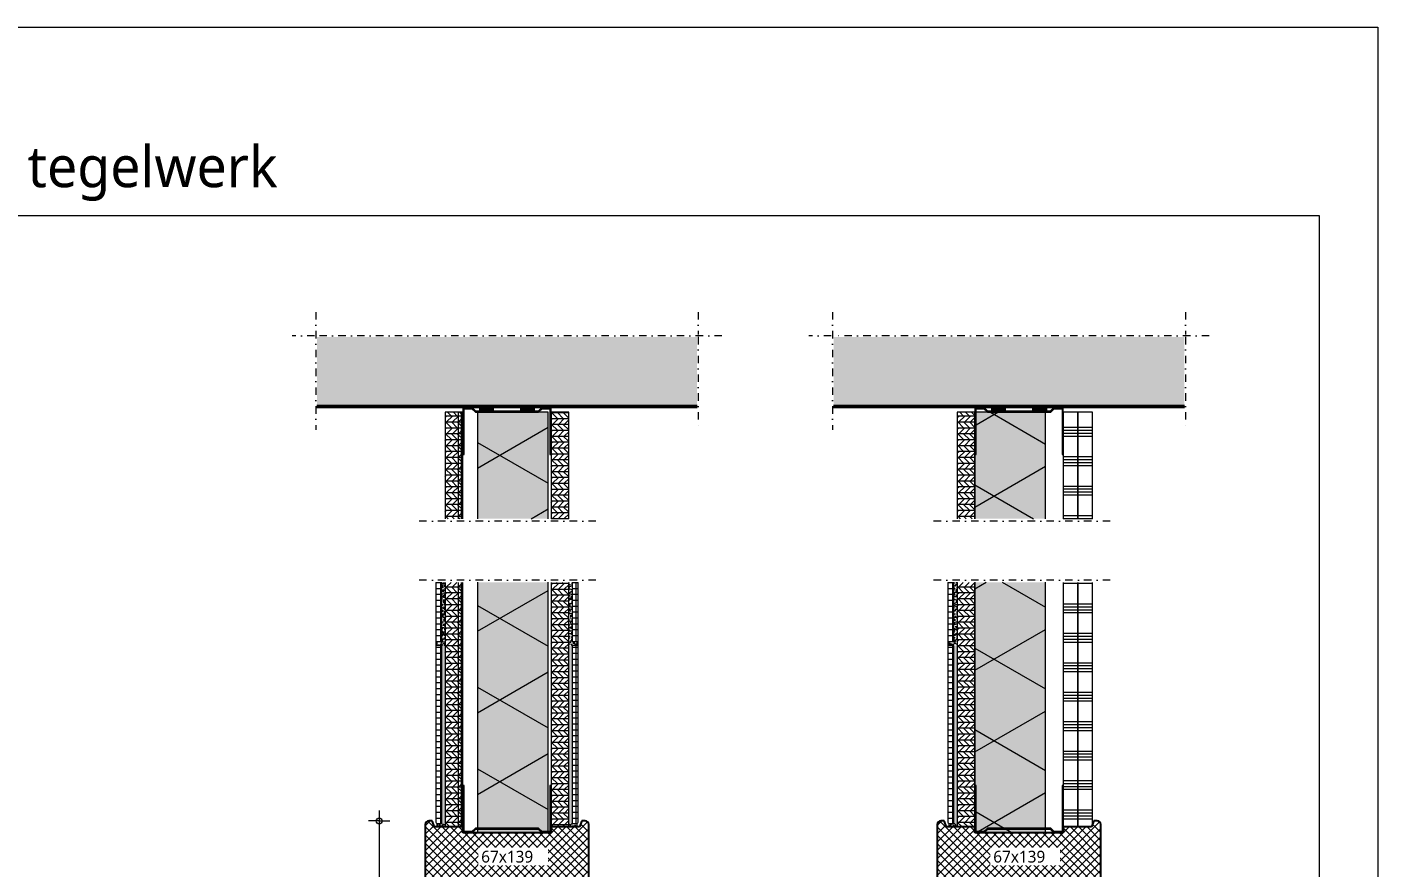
# Model space of a CAD drawing. Header units: millimetres. Extents: x -14863 to -6053, y 1430 to 7872.
# Drawn here: x -11801 to -10653, y 7028 to 7742 of the extents above; entities that cross this region are included whole.
import ezdxf

# ---------------------------------------------------------------- set-up
doc = ezdxf.new("R2010")
doc.units = ezdxf.units.MM
doc.linetypes.add('Dash dot', pattern=[15.875, 6.35, -4.7625, 0, -4.7625])
for name, color, linetype, lineweight in [('A-ANNO-DIMS', 211, 'Continuous', 13), ('A-ANNO-DIMS-5', 211, 'Continuous', 13), ('A-ANNO-NOTE', 131, 'Continuous', 18), ('A-DETL', 90, 'Continuous', 18), ('A-DETL-GENF', 92, 'Continuous', 18), ('G-ANNO-TEXT', 231, 'Continuous', 13)]:
    doc.layers.add(name, color=color, linetype=linetype, lineweight=lineweight)
doc.styles.add('Segoe UI', font='segoeui.ttf', dxfattribs={"height": 10})
doc.styles.add('Segoe UI_1', font='segoeui.ttf', dxfattribs={"height": 35})
doc.styles.add('Segoe UI_2', font='segoeui.ttf', dxfattribs={"height": 12.5})
doc.dimstyles.new('2_5_mm', dxfattribs={"dimscale": 304.8, "dimtxt": 13.092049, "dimasz": 0.016404, "dimexe": 0.029528, "dimexo": 0.0625, "dimgap": 0.014764, "dimtad": 1, "dimdec": 0, "dimzin": 0, "dimdsep": 46, "dimtxsty": 'Segoe UI_2', "dimblk1": 'DOTBLANK', "dimblk2": 'DOTBLANK', "dimsah": 1, "dimcen": 0.09, "dimdle": 0.029528, "dimazin": 0, "dimtfac": 1, "dimtdec": 4, "dimtix": 1, "dimtmove": 0, "dimatfit": 3, "dimfxl": 0.029528, "dimfxlon": 1, "dimtvp": 1, "dimtfill": 1, "dimtolj": 1, "dimtzin": 0, "dimarcsym": 2})
pattern_1 = [(297, (-7064.533, -11010.648), (3.0474614, -3.77829049), [0.16764, -7.982, 0.16764, -4.432, -1]), (297, (-7064.533, -11010.648), (3.0474614, -3.77829049), [-12.75, 0.16764, -0.83236]), (328, (-7064.533, -11010.648), (4.55814772, -1.66906841), [0.16764, -7.932, 0.16764, -8.032, -1]), (328, (-7064.533, -11010.648), (4.55814772, -1.66906841), [-16.3, 0.16764, -0.83236]), (351, (-7064.533, -11010.648), (4.84795408, 0.24462463), [0.16764, -7.832, 0.16764, -4.362, -1]), (351, (-7064.533, -11010.648), (4.84795408, 0.24462463), [-12.53, 0.16764, -0.83236])]
pattern_2 = [(297, (-7064.533, -11445.648), (3.0474614, -3.77829049), [0.16764, -7.982, 0.16764, -4.432, -1]), (297, (-7064.533, -11445.648), (3.0474614, -3.77829049), [-12.75, 0.16764, -0.83236]), (328, (-7064.533, -11445.648), (4.55814772, -1.66906841), [0.16764, -7.932, 0.16764, -8.032, -1]), (328, (-7064.533, -11445.648), (4.55814772, -1.66906841), [-16.3, 0.16764, -0.83236]), (351, (-7064.533, -11445.648), (4.84795408, 0.24462463), [0.16764, -7.832, 0.16764, -4.362, -1]), (351, (-7064.533, -11445.648), (4.84795408, 0.24462463), [-12.53, 0.16764, -0.83236])]
pattern_3 = [(297, (-7064.533, -11340.648), (3.0474614, -3.77829049), [0.16764, -7.982, 0.16764, -4.432, -1]), (297, (-7064.533, -11340.648), (3.0474614, -3.77829049), [-12.75, 0.16764, -0.83236]), (328, (-7064.533, -11340.648), (4.55814772, -1.66906841), [0.16764, -7.932, 0.16764, -8.032, -1]), (328, (-7064.533, -11340.648), (4.55814772, -1.66906841), [-16.3, 0.16764, -0.83236]), (351, (-7064.533, -11340.648), (4.84795408, 0.24462463), [0.16764, -7.832, 0.16764, -4.362, -1]), (351, (-7064.533, -11340.648), (4.84795408, 0.24462463), [-12.53, 0.16764, -0.83236])]
pattern_4 = [(60, (0, 60.8), (-51.962, 30), []), (120, (0, 60.8), (-51.962, -30), [])]

# ---------------------------------------------------------------- blocks, each defined once
blk = doc.blocks.new('42 wandtegel - tegel-4982357-32_1 Binnenkozijnen - hout')
at = {"layer": 'A-DETL-GENF', "lineweight": 13}
h = blk.add_hatch(dxfattribs=at)
h.set_pattern_fill('FP_56', color=256, style=0, pattern_type=2)
h.set_pattern_definition([(270, (-7214.533, -11010.648), (5, 3e-16), []), (0, (-7214.533, -11010.648), (0, 5), [])])
h.paths.add_polyline_path([(2, 7.9), (2.2, 7.7), (2.4, 7.4), (2.5, 7.3), (2.5, 7), (4, 6.9), (5.5, 7), (5.5, 3), (56.1, 3), (56.1, 8), (2.2, 7.9)])
h = blk.add_hatch(dxfattribs=at)
h.set_pattern_fill('FP_55', color=256, style=0, pattern_type=2)
h.set_pattern_definition([(297, (-7214.533, -11010.648), (3.0474614, -3.77829049), [0.16764, -7.982, 0.16764, -4.432, -1]), (297, (-7214.533, -11010.648), (3.0474614, -3.77829049), [-12.75, 0.16764, -0.83236]), (328, (-7214.533, -11010.648), (4.55814772, -1.66906841), [0.16764, -7.932, 0.16764, -8.032, -1]), (328, (-7214.533, -11010.648), (4.55814772, -1.66906841), [-16.3, 0.16764, -0.83236]), (351, (-7214.533, -11010.648), (4.84795408, 0.24462463), [0.16764, -7.832, 0.16764, -4.362, -1]), (351, (-7214.533, -11010.648), (4.84795408, 0.24462463), [-12.53, 0.16764, -0.83236])])
h.paths.add_polyline_path([(5.5, 0), (56.1, 0), (56.1, 3), (5.5, 3)])
at = {"layer": 'A-DETL-GENF'}
for p, q in [((56.1, 8), (2.5, 8)), ((5.5, 3), (56.1, 3))]:
    blk.add_line(p, q, dxfattribs=at)
blk.add_arc((2.5, 7), 1, 90, 120, dxfattribs=at)
blk = doc.blocks.new('42 wandtegel - tegel-4982358-32_1 Binnenkozijnen - hout')
at = {"layer": 'A-DETL-GENF', "lineweight": 13}
h = blk.add_hatch(dxfattribs=at)
h.set_pattern_fill('FP_57', color=256, style=0, pattern_type=2)
h.set_pattern_definition([(297, (-7214.533, -11340.648), (3.0474614, -3.77829049), [0.16764, -7.982, 0.16764, -4.432, -1]), (297, (-7214.533, -11340.648), (3.0474614, -3.77829049), [-12.75, 0.16764, -0.83236]), (328, (-7214.533, -11340.648), (4.55814772, -1.66906841), [0.16764, -7.932, 0.16764, -8.032, -1]), (328, (-7214.533, -11340.648), (4.55814772, -1.66906841), [-16.3, 0.16764, -0.83236]), (351, (-7214.533, -11340.648), (4.84795408, 0.24462463), [0.16764, -7.832, 0.16764, -4.362, -1]), (351, (-7214.533, -11340.648), (4.84795408, 0.24462463), [-12.53, 0.16764, -0.83236])])
h.paths.add_polyline_path([(5.5, -3), (56.1, -3), (56.1, 0), (5.5, 0)])
h = blk.add_hatch(dxfattribs=at)
h.set_pattern_fill('FP_58', color=256, style=0, pattern_type=2)
h.set_pattern_definition([(270, (-7214.533, -11340.648), (5, 3e-16), []), (0, (-7214.533, -11340.648), (0, 5), [])])
h.paths.add_polyline_path([(2, -7.9), (2.2, -8), (2.5, -8), (56.1, -8), (56.1, -3), (5.5, -3), (5.5, -7), (4, -6.9), (2.5, -7), (2.4, -7.4), (2.4, -7.5), (2, -7.8)])
at = {"layer": 'A-DETL-GENF'}
for p, q in [((2.5, -8), (56.1, -8)), ((56.1, -3), (5.5, -3))]:
    blk.add_line(p, q, dxfattribs=at)
blk.add_arc((2.5, -7), 1, 240, 270, dxfattribs=at)
blk = doc.blocks.new('42 wandtegel - tegel-V23-32_1 Binnenkozijnen - hout')
at = {"layer": 'A-DETL-GENF', "lineweight": 13}
h = blk.add_hatch(dxfattribs=at)
h.set_pattern_fill('FP_60', color=256, style=0, pattern_type=2)
h.set_pattern_definition([(270, (-7214.533, -11445.648), (5, 3e-16), []), (0, (-7214.533, -11445.648), (0, 5), [])])
h.paths.add_polyline_path([(2, 7.9), (2.2, 7.7), (2.4, 7.4), (2.5, 7.3), (2.5, 7), (4, 6.9), (5.5, 7), (5.5, 3), (56.1, 3), (56.1, 8), (2.2, 7.9)])
h = blk.add_hatch(dxfattribs=at)
h.set_pattern_fill('FP_59', color=256, style=0, pattern_type=2)
h.set_pattern_definition([(297, (-7214.533, -11445.648), (3.0474614, -3.77829049), [0.16764, -7.982, 0.16764, -4.432, -1]), (297, (-7214.533, -11445.648), (3.0474614, -3.77829049), [-12.75, 0.16764, -0.83236]), (328, (-7214.533, -11445.648), (4.55814772, -1.66906841), [0.16764, -7.932, 0.16764, -8.032, -1]), (328, (-7214.533, -11445.648), (4.55814772, -1.66906841), [-16.3, 0.16764, -0.83236]), (351, (-7214.533, -11445.648), (4.84795408, 0.24462463), [0.16764, -7.832, 0.16764, -4.362, -1]), (351, (-7214.533, -11445.648), (4.84795408, 0.24462463), [-12.53, 0.16764, -0.83236])])
h.paths.add_polyline_path([(5.5, 0), (56.1, 0), (56.1, 3), (5.5, 3)])
at = {"layer": 'A-DETL-GENF'}
for p, q in [((56.1, 8), (2.5, 8)), ((5.5, 3), (56.1, 3))]:
    blk.add_line(p, q, dxfattribs=at)
blk.add_arc((2.5, 7), 1, 90, 120, dxfattribs=at)
blk = doc.blocks.new('42 wandtegel - tegel-4982356-32_1 Binnenkozijnen - hout')
at = {"layer": 'A-DETL-GENF', "lineweight": 13}
h = blk.add_hatch(dxfattribs=at)
h.set_pattern_fill('FP_67', color=256, style=0, pattern_type=2)
h.set_pattern_definition(pattern_1)
h.paths.add_polyline_path([(-1.5, 7), (-1.5, 0), (1.5, 0), (1.5, 7), (0, 6.9)])
h = blk.add_hatch(dxfattribs=at)
h.set_pattern_fill('FP_68', color=256, style=0, pattern_type=2)
h.set_pattern_definition([(270, (-7064.533, -11010.648), (5, 3e-16), []), (0, (-7064.533, -11010.648), (0, 5), [])])
h.paths.add_polyline_path([(1.5, 3), (152.5, 3), (152.5, 7.3), (152.4, 7.5), (152.2, 7.7), (152, 7.9), (151.8, 8), (151.5, 8), (2.2, 8), (2, 7.9), (1.8, 7.7), (1.6, 7.5), (1.5, 7.3), (1.5, 7)])
h = blk.add_hatch(dxfattribs=at)
h.set_pattern_fill('FP_67', color=256, style=0, pattern_type=2)
h.set_pattern_definition(pattern_1)
h.paths.add_polyline_path([(1.5, 0), (152.5, 0), (152.5, 3), (1.5, 3)])
h = blk.add_hatch(dxfattribs=at)
h.set_pattern_fill('FP_67', color=256, style=0, pattern_type=2)
h.set_pattern_definition(pattern_1)
h.paths.add_polyline_path([(152.5, 0), (155.5, 0), (155.5, 7), (154, 6.9), (152.5, 7), (152.5, 3)])
at = {"layer": 'A-DETL-GENF'}
for p, q in [((1.5, 7), (1.5, 3)), ((1.5, 3), (152.5, 3)), ((151.5, 8), (2.5, 8)), ((152.5, 3), (152.5, 7))]:
    blk.add_line(p, q, dxfattribs=at)
for centre, radius, start, end in [((0, 16.8), 9.91, 261.296, 278.704), ((2.5, 7), 1, 90, 180), ((151.5, 7), 1, 360, 90), ((154, 16.8), 9.91, 261.296, 278.704)]:
    blk.add_arc(centre, radius, start, end, dxfattribs=at)
blk = doc.blocks.new('42 wandtegel - tegel-V24-32_1 Binnenkozijnen - hout')
at = {"layer": 'A-DETL-GENF', "lineweight": 13}
h = blk.add_hatch(dxfattribs=at)
h.set_pattern_fill('FP_69', color=256, style=0, pattern_type=2)
h.set_pattern_definition(pattern_2)
h.paths.add_polyline_path([(-1.5, 7), (-1.5, 0), (1.5, 0), (1.5, 7), (0, 6.9)])
h = blk.add_hatch(dxfattribs=at)
h.set_pattern_fill('FP_70', color=256, style=0, pattern_type=2)
h.set_pattern_definition([(270, (-7064.533, -11445.648), (5, 3e-16), []), (0, (-7064.533, -11445.648), (0, 5), [])])
h.paths.add_polyline_path([(1.5, 3), (152.5, 3), (152.5, 7.3), (152.4, 7.5), (152.2, 7.7), (152, 7.9), (151.8, 8), (151.5, 8), (2.2, 8), (2, 7.9), (1.8, 7.7), (1.6, 7.5), (1.5, 7.3), (1.5, 7)])
h = blk.add_hatch(dxfattribs=at)
h.set_pattern_fill('FP_69', color=256, style=0, pattern_type=2)
h.set_pattern_definition(pattern_2)
h.paths.add_polyline_path([(1.5, 0), (152.5, 0), (152.5, 3), (1.5, 3)])
h = blk.add_hatch(dxfattribs=at)
h.set_pattern_fill('FP_69', color=256, style=0, pattern_type=2)
h.set_pattern_definition(pattern_2)
h.paths.add_polyline_path([(152.5, 0), (155.5, 0), (155.5, 7), (154, 6.9), (152.5, 7), (152.5, 3)])
at = {"layer": 'A-DETL-GENF'}
for p, q in [((1.5, 7), (1.5, 3)), ((1.5, 3), (152.5, 3)), ((151.5, 8), (2.5, 8)), ((152.5, 3), (152.5, 7))]:
    blk.add_line(p, q, dxfattribs=at)
for centre, radius, start, end in [((0, 16.8), 9.91, 261.296, 278.704), ((2.5, 7), 1, 90, 180), ((151.5, 7), 1, 360, 90), ((154, 16.8), 9.91, 261.296, 278.704)]:
    blk.add_arc(centre, radius, start, end, dxfattribs=at)
blk = doc.blocks.new('42 wandtegel - tegel-4982355-32_1 Binnenkozijnen - hout')
at = {"layer": 'A-DETL-GENF', "lineweight": 13}
h = blk.add_hatch(dxfattribs=at)
h.set_pattern_fill('FP_71', color=256, style=0, pattern_type=2)
h.set_pattern_definition(pattern_3)
h.paths.add_polyline_path([(-1.5, -5.9), (-1.5, -7), (0, -6.9), (1.5, -7), (1.5, 0), (-1.5, 0)])
h = blk.add_hatch(dxfattribs=at)
h.set_pattern_fill('FP_71', color=256, style=0, pattern_type=2)
h.set_pattern_definition(pattern_3)
h.paths.add_polyline_path([(1.5, -3), (152.5, -3), (152.5, 0), (1.5, 0)])
h = blk.add_hatch(dxfattribs=at)
h.set_pattern_fill('FP_71', color=256, style=0, pattern_type=2)
h.set_pattern_definition(pattern_3)
h.paths.add_polyline_path([(152.5, -3), (152.5, -7), (154, -6.9), (155.5, -7), (155.5, 0), (152.5, 0)])
h = blk.add_hatch(dxfattribs=at)
h.set_pattern_fill('FP_72', color=256, style=0, pattern_type=2)
h.set_pattern_definition([(270, (-7064.533, -11340.648), (5, 3e-16), []), (0, (-7064.533, -11340.648), (0, 5), [])])
h.paths.add_polyline_path([(1.5, -3), (1.5, -7.3), (1.6, -7.5), (1.8, -7.7), (2, -7.9), (2.2, -8), (2.5, -8), (151.8, -8), (152, -7.9), (152.2, -7.7), (152.4, -7.5), (152.5, -7.3), (152.5, -7), (152.5, -3), (50.9, -3)])
at = {"layer": 'A-DETL-GENF'}
for p, q in [((152.5, -3), (1.5, -3)), ((1.5, -3), (1.5, -7)), ((2.5, -8), (151.5, -8)), ((152.5, -7), (152.5, -3))]:
    blk.add_line(p, q, dxfattribs=at)
for centre, radius, start, end in [((0, -16.8), 9.91, 81.296, 98.704), ((2.5, -7), 1, 180, 270), ((151.5, -7), 1, 270, 0), ((154, -16.8), 9.91, 81.296, 98.704)]:
    blk.add_arc(centre, radius, start, end, dxfattribs=at)
blk = doc.blocks.new('42 isolatie - Type 1-3760014-32_1 Binnenkozijnen - hout')
at = {"layer": 'A-DETL-GENF'}
h = blk.add_hatch(color=256, dxfattribs=at)
h.paths.add_polyline_path([(357.4, 60.8), (354.4, 60.8), (354.4, 11.8), (357.4, 8.8), (357.4, 43.4)])
h.paths.add_polyline_path([(357.4, 0.8), (357.4, 1.8), (356.4, 0.8)])
h.paths.add_polyline_path([(356.4, 1.8), (356.4, 8.4), (353.4, 11.4), (353.4, 60.8), (144.7, 60.8), (144.7, 0.8), (317.4, 0.8), (317.4, 1.8), (354.4, 1.8)])
h.paths.add_polyline_path([(90.7, 0.8), (90.7, 60.8), (0.3, 60.8), (0.3, 1.8), (36.3, 1.8), (36.3, 0.8), (77.4, 0.8)])
at = {"layer": 'A-DETL-GENF', "lineweight": 13}
h = blk.add_hatch(dxfattribs=at)
h.set_pattern_fill('FP_19', color=256, style=0, pattern_type=2)
h.set_pattern_definition(pattern_4)
h.paths.add_polyline_path([(357.4, 60.8), (354.4, 60.8), (354.4, 11.8), (357.4, 8.8), (357.4, 43.4)])
h.paths.add_polyline_path([(357.4, 0.8), (357.4, 1.8), (356.4, 0.8)])
h.paths.add_polyline_path([(356.4, 1.8), (356.4, 8.4), (353.4, 11.4), (353.4, 60.8), (144.7, 60.8), (144.7, 0.8), (317.4, 0.8), (317.4, 1.8), (354.4, 1.8)])
h.paths.add_polyline_path([(90.7, 0.8), (90.7, 60.8), (0.3, 60.8), (0.3, 1.8), (36.3, 1.8), (36.3, 0.8), (77.4, 0.8)])
at = {"layer": 'A-DETL-GENF'}
for p, q in [((90.7, 60.8), (0.3, 60.8)), ((0.3, 60.8), (0.3, 11.4)), ((90.7, 60.8), (0.3, 60.8)), ((0.3, 60.8), (0.3, 11.4)), ((353.4, 60.8), (144.7, 60.8)), ((353.4, 60.8), (144.7, 60.8)), ((357.4, 60.8), (354.4, 60.8)), ((357.4, 60.8), (354.4, 60.8)), ((357.4, 43.4), (357.4, 60.8)), ((0.3, 11.4), (0.3, 1.8)), ((0.3, 11.4), (0.3, 1.8)), ((0.3, 0.8), (36.3, 0.8)), ((36.3, 0.8), (90.7, 0.8)), ((144.7, 0.8), (317.4, 0.8)), ((317.4, 0.8), (352.4, 0.8))]:
    blk.add_line(p, q, dxfattribs=at)
blk = doc.blocks.new('40  gipsplaat - D12_5-2957432-32_1 Binnenkozijnen - hout')
at = {"layer": 'A-DETL-GENF', "lineweight": 13}
h = blk.add_hatch(dxfattribs=at)
h.set_pattern_fill('FP_75', color=256, style=0, pattern_type=2)
h.set_pattern_definition([(90, (7405.106, 10920.648), (-25, 1e-15), []), (90, (7402.606, 10920.648), (-25, 1e-15), []), (90, (7400.106, 10920.648), (-25, 1e-15), []), (90, (7397.606, 10920.648), (-25, 1e-15), [])])
h.paths.add_polyline_path([(352.1, 12.5), (144.5, 12.5), (144.5, 0), (352.1, 0)])
h.paths.add_polyline_path([(90.5, 0), (90.5, 12.5), (0, 12.5), (0, 0), (77.1, 0)])
at = {"layer": 'A-DETL-GENF'}
for p, q in [((90.5, 12.5), (0, 12.5)), ((0, 12.5), (0, 0)), ((0, 12.5), (0, 0)), ((352.1, 12.5), (144.5, 12.5)), ((352.1, 0), (352.1, 12.5)), ((352.1, 0), (352.1, 12.5)), ((0, 0), (36, 0)), ((36, 0), (90.5, 0)), ((36, 0), (90.5, 0)), ((144.5, 0), (317.1, 0)), ((144.5, 0), (317.1, 0)), ((317.1, 0), (352.1, 0))]:
    blk.add_line(p, q, dxfattribs=at)
blk = doc.blocks.new('40  gipsplaat - D12_5-V26-32_1 Binnenkozijnen - hout')
at = {"layer": 'A-DETL-GENF', "lineweight": 13}
h = blk.add_hatch(dxfattribs=at)
h.set_pattern_fill('FP_76', color=256, style=0, pattern_type=2)
h.set_pattern_definition([(90, (7405.106, 10908.148), (-25, 1e-15), []), (90, (7402.606, 10908.148), (-25, 1e-15), []), (90, (7400.106, 10908.148), (-25, 1e-15), []), (90, (7397.606, 10908.148), (-25, 1e-15), [])])
h.paths.add_polyline_path([(352.1, 11.5), (349.6, 12.5), (144.5, 12.5), (144.5, 0), (352.1, 0)])
h.paths.add_polyline_path([(90.5, 0), (90.5, 12.5), (0, 12.5), (0, 0), (77.1, 0)])
at = {"layer": 'A-DETL-GENF'}
for p, q in [((90.5, 12.5), (0, 12.5)), ((0, 12.5), (0, 0)), ((90.5, 12.5), (0, 12.5)), ((0, 12.5), (0, 0)), ((349.6, 12.5), (144.5, 12.5)), ((349.6, 12.5), (144.5, 12.5)), ((352.1, 0), (352.1, 11.5)), ((0, 0), (90.5, 0)), ((0, 0), (90.5, 0)), ((144.5, 0), (352.1, 0)), ((144.5, 0), (352.1, 0))]:
    blk.add_line(p, q, dxfattribs=at)
blk = doc.blocks.new('40 gipsplaat - D15-2699477-32_1 Binnenkozijnen - hout')
at = {"layer": 'A-DETL-GENF', "lineweight": 13}
h = blk.add_hatch(dxfattribs=at)
h.set_pattern_fill('FP_77', color=256, style=0, pattern_type=2)
h.set_pattern_definition([(270, (-7063.033, -10995.648), (5, 3e-16), [50, 0]), (315, (-7063.033, -10995.648), (0, -5.0006592), [7.071, -7.071]), (225, (-7063.033, -10995.648), (4e-16, -5.0006592), [7.071, -7.071])])
h.paths.add_polyline_path([(0, 0), (207.6, 0), (207.6, 15), (0, 15)])
h.paths.add_polyline_path([(261.6, 0), (352.1, 0), (352.1, 15), (261.6, 15)])
h = blk.add_hatch(dxfattribs=at)
h.set_pattern_fill('FP_78', color=256, style=0, pattern_type=2)
h.set_pattern_definition([(0, (-7063.033, -11005.648), (0, 25), []), (0, (-7063.033, -11008.148), (0, 25), []), (0, (-7063.033, -11010.648), (0, 25), []), (0, (-7063.033, -11013.148), (0, 25), [])])
h.paths.add_polyline_path([(0, 0), (207.6, 0), (207.6, 15), (0, 15)])
h.paths.add_polyline_path([(261.6, 0), (352.1, 0), (352.1, 15), (261.6, 15)])
at = {"layer": 'A-DETL-GENF'}
for p, q in [((207.6, 15), (0, 15)), ((0, 15), (0, 0)), ((207.6, 15), (0, 15)), ((352.1, 15), (261.6, 15)), ((352.1, 15), (261.6, 15)), ((352.1, 0), (352.1, 15)), ((352.1, 0), (352.1, 15)), ((0, 0), (35, 0)), ((35, 0), (207.6, 0)), ((35, 0), (207.6, 0)), ((261.6, 0), (316.1, 0)), ((261.6, 0), (316.1, 0)), ((316.1, 0), (352.1, 0))]:
    blk.add_line(p, q, dxfattribs=at)
blk = doc.blocks.new('22 metalstud profiel - 75 mm hor-4394540-32_1 Binnenkozijnen - hout')
at = {"layer": 'A-DETL-GENF'}
blk.add_hatch(color=256, dxfattribs=at).paths.add_polyline_path([(-29.5, 0), (-26.5, 3), (26.5, 3), (29.5, 0), (36.5, 0), (37.5, 1), (37.5, 40), (36.5, 40), (36.5, 1), (29.9, 1), (26.9, 4), (-26.9, 4), (-29.9, 1), (-36.5, 1), (-36.5, 40), (-37.5, 40), (-37.5, 1), (-36.5, 0)])
for p, q in [((-36.5, 40), (-37.5, 40)), ((-37.5, 40), (-37.5, 5)), ((-36.5, 1), (-36.5, 40)), ((36.5, 40), (36.5, 1)), ((37.5, 40), (36.5, 40)), ((37.5, 40), (36.5, 40)), ((37.5, 5), (37.5, 40)), ((-37.5, 1), (-36.5, 0)), ((-29.9, 1), (-36.5, 1)), ((-26.9, 4), (-29.9, 1)), ((-29.5, 0), (-26.5, 3)), ((26.9, 4), (-26.9, 4)), ((-26.5, 3), (26.5, 3)), ((26.5, 3), (29.5, 0)), ((29.9, 1), (26.9, 4)), ((36.5, 1), (29.9, 1)), ((36.5, 0), (37.5, 1))]:
    blk.add_line(p, q, dxfattribs=at)
blk = doc.blocks.new('32 houten stijl var I - 67x139 _17sp_-4926334-32_1 Binnenkozijnen - hout')
at = {"layer": 'A-DETL-GENF', "lineweight": 13}
h = blk.add_hatch(dxfattribs=at)
h.set_pattern_fill('FP_79', color=256, style=0, pattern_type=2)
h.set_pattern_definition([(135, (7068.033, 10888.648), (-3.535534, -3.535534), []), (225, (7068.033, 10888.648), (3.535534, -3.535534), [])])
h.paths.add_polyline_path([(67, -67), (50, -67), (50, -3), (49.9, -2.2), (49.6, -1.5), (49.1, -0.9), (48.5, -0.4), (47.8, -0.1), (47, 0), (3, 0), (2.2, -0.1), (1.5, -0.4), (0.9, -0.9), (0.4, -1.5), (0.1, -2.2), (0, -3), (0, -6), (5, -8), (5, -32), (10, -32), (10, -107), (5, -107), (5, -131), (0, -133), (0, -136), (0.1, -136.8), (0.4, -137.5), (0.9, -138.1), (1.5, -138.6), (2.2, -138.9), (3, -139), (64, -139), (64.8, -138.9), (65.5, -138.6), (66.1, -138.1), (66.6, -137.5), (66.9, -136.8), (67, -136)])
at = {"layer": 'A-DETL-GENF', "lineweight": 25}
for p, q in [((47, 0), (3, 0)), ((0, -3), (0, -6)), ((0, -6), (5, -8)), ((5, -8), (5, -32)), ((50, -67), (50, -3)), ((5, -32), (10, -32)), ((10, -32), (10, -107)), ((67, -67), (50, -67)), ((67, -136), (67, -67)), ((10, -107), (5, -107)), ((5, -107), (5, -131)), ((5, -131), (0, -133)), ((0, -133), (0, -136)), ((3, -139), (64, -139))]:
    blk.add_line(p, q, dxfattribs=at)
for centre, start, end in [((3, -3), 90, 180), ((47, -3), 0, 90), ((3, -136), 180, 270), ((64, -136), 270, 0)]:
    blk.add_arc(centre, 3, start, end, dxfattribs=at)
blk = doc.blocks.new('42 isolatie - Type 1-V27-32_1 Binnenkozijnen - hout')
at = {"layer": 'A-DETL-GENF'}
h = blk.add_hatch(color=256, dxfattribs=at)
h.paths.add_polyline_path([(357.4, 55.3), (354.4, 52.3), (354.4, 0.8), (357.4, 0.8), (357.4, 52.3)])
h.paths.add_polyline_path([(356.4, 60.8), (144.7, 60.8), (144.7, 0.8), (353.4, 0.8), (353.4, 52.7), (356.4, 55.7)])
h.paths.add_polyline_path([(90.7, 60.8), (0.3, 60.8), (0.3, 0.8), (90.7, 0.8), (90.7, 7.8)])
at = {"layer": 'A-DETL-GENF', "lineweight": 13}
h = blk.add_hatch(dxfattribs=at)
h.set_pattern_fill('FP_19', color=256, style=0, pattern_type=2)
h.set_pattern_definition(pattern_4)
h.paths.add_polyline_path([(357.4, 55.3), (354.4, 52.3), (354.4, 0.8), (357.4, 0.8), (357.4, 52.3)])
h.paths.add_polyline_path([(356.4, 60.8), (144.7, 60.8), (144.7, 0.8), (353.4, 0.8), (353.4, 52.7), (356.4, 55.7)])
h.paths.add_polyline_path([(90.7, 0.8), (90.7, 60.8), (0.3, 60.8), (0.3, 0.8), (77.4, 0.8)])
at = {"layer": 'A-DETL-GENF'}
for p, q in [((90.7, 60.8), (0.3, 60.8)), ((0.3, 60.8), (0.3, 52.7)), ((90.7, 60.8), (0.3, 60.8)), ((0.3, 60.8), (0.3, 52.7)), ((356.4, 60.8), (144.7, 60.8)), ((356.4, 60.8), (144.7, 60.8)), ((0.3, 52.7), (0.3, 0.8)), ((0.3, 0.8), (90.7, 0.8)), ((0.3, 0.8), (90.7, 0.8)), ((144.7, 0.8), (353.4, 0.8)), ((144.7, 0.8), (353.4, 0.8)), ((354.4, 0.8), (357.4, 0.8)), ((354.4, 0.8), (357.4, 0.8)), ((357.4, 0.8), (357.4, 7.8))]:
    blk.add_line(p, q, dxfattribs=at)
blk = doc.blocks.new('40 gipsplaat - D15-V28-32_1 Binnenkozijnen - hout')
at = {"layer": 'A-DETL-GENF', "lineweight": 13}
h = blk.add_hatch(dxfattribs=at)
h.set_pattern_fill('FP_80', color=256, style=0, pattern_type=2)
h.set_pattern_definition([(90, (7415.106, 11355.648), (-5, 3e-16), [50, 0]), (135, (7415.106, 11355.648), (4e-16, 5.0006592), [7.071, -7.071]), (45, (7415.106, 11355.648), (0, 5.0006592), [7.071, -7.071])])
h.paths.add_polyline_path([(352.1, 15), (144.5, 15), (144.5, 0), (352.1, 0)])
h.paths.add_polyline_path([(90.5, 0), (90.5, 15), (0, 15), (0, 0), (77.1, 0)])
at = {"layer": 'A-DETL-GENF'}
for p, q in [((90.5, 15), (0, 15)), ((0, 15), (0, 0)), ((90.5, 15), (0, 15)), ((0, 15), (0, 0)), ((352.1, 15), (144.5, 15)), ((352.1, 15), (144.5, 15)), ((352.1, 0), (352.1, 15)), ((0, 0), (36, 0)), ((36, 0), (90.5, 0)), ((36, 0), (90.5, 0)), ((144.5, 0), (317.1, 0)), ((144.5, 0), (317.1, 0)), ((317.1, 0), (352.1, 0))]:
    blk.add_line(p, q, dxfattribs=at)
blk = doc.blocks.new('40 gipsplaat - D15-V29-32_1 Binnenkozijnen - hout')
at = {"layer": 'A-DETL-GENF', "lineweight": 13}
h = blk.add_hatch(dxfattribs=at)
h.set_pattern_fill('FP_81', color=256, style=0, pattern_type=2)
h.set_pattern_definition([(270, (-7063.033, -11430.648), (5, 3e-16), [50, 0]), (315, (-7063.033, -11430.648), (0, -5.0006592), [7.071, -7.071]), (225, (-7063.033, -11430.648), (4e-16, -5.0006592), [7.071, -7.071])])
h.paths.add_polyline_path([(0, 0), (207.6, 0), (207.6, 15), (0, 15)])
h.paths.add_polyline_path([(261.6, 0), (352.1, 0), (352.1, 15), (261.6, 15)])
h = blk.add_hatch(dxfattribs=at)
h.set_pattern_fill('FP_82', color=256, style=0, pattern_type=2)
h.set_pattern_definition([(0, (-7063.033, -11440.648), (0, 25), []), (0, (-7063.033, -11443.148), (0, 25), []), (0, (-7063.033, -11445.648), (0, 25), []), (0, (-7063.033, -11448.148), (0, 25), [])])
h.paths.add_polyline_path([(0, 0), (207.6, 0), (207.6, 15), (0, 15)])
h.paths.add_polyline_path([(261.6, 0), (352.1, 0), (352.1, 15), (261.6, 15)])
at = {"layer": 'A-DETL-GENF'}
for p, q in [((207.6, 15), (0, 15)), ((0, 15), (0, 0)), ((207.6, 15), (0, 15)), ((352.1, 15), (261.6, 15)), ((352.1, 15), (261.6, 15)), ((352.1, 0), (352.1, 15)), ((352.1, 0), (352.1, 15)), ((0, 0), (35, 0)), ((35, 0), (207.6, 0)), ((35, 0), (207.6, 0)), ((261.6, 0), (316.1, 0)), ((261.6, 0), (316.1, 0)), ((316.1, 0), (352.1, 0))]:
    blk.add_line(p, q, dxfattribs=at)
blk = doc.blocks.new('32 houten stijl var I - 67x139 _17sp_-V30-32_1 Binnenkozijnen - hout')
at = {"layer": 'A-DETL-GENF', "lineweight": 13}
h = blk.add_hatch(dxfattribs=at)
h.set_pattern_fill('FP_83', color=256, style=0, pattern_type=2)
h.set_pattern_definition([(135, (7068.033, 11323.648), (-3.5355339, -3.5355339), []), (225, (7068.033, 11323.648), (3.5355339, -3.5355339), [])])
h.paths.add_polyline_path([(67, -67), (50, -67), (50, -3), (49.9, -2.2), (49.6, -1.5), (49.1, -0.9), (48.5, -0.4), (47.8, -0.1), (47, 0), (3, 0), (2.2, -0.1), (1.5, -0.4), (0.9, -0.9), (0.4, -1.5), (0.1, -2.2), (0, -3), (0, -6), (5, -8), (5, -32), (10, -32), (10, -107), (5, -107), (5, -131), (0, -133), (0, -136), (0.1, -136.8), (0.4, -137.5), (0.9, -138.1), (1.5, -138.6), (2.2, -138.9), (3, -139), (64, -139), (64.8, -138.9), (65.5, -138.6), (66.1, -138.1), (66.6, -137.5), (66.9, -136.8), (67, -136), (67, -87.5)])
at = {"layer": 'A-DETL-GENF', "lineweight": 25}
for p, q in [((47, 0), (3, 0)), ((0, -3), (0, -6)), ((0, -6), (5, -8)), ((5, -8), (5, -32)), ((50, -67), (50, -3)), ((5, -32), (10, -32)), ((10, -32), (10, -107)), ((67, -67), (50, -67)), ((67, -136), (67, -67)), ((10, -107), (5, -107)), ((5, -107), (5, -131)), ((5, -131), (0, -133)), ((0, -133), (0, -136)), ((3, -139), (64, -139))]:
    blk.add_line(p, q, dxfattribs=at)
for centre, start, end in [((3, -3), 90, 180), ((47, -3), 0, 90), ((3, -136), 180, 270), ((64, -136), 270, 0)]:
    blk.add_arc(centre, 3, start, end, dxfattribs=at)
blk = doc.blocks.new('22 metalstud profiel - 75 mm hor-2069737-32_1 Binnenkozijnen - hout')
at = {"layer": 'A-DETL-GENF'}
for points in [[(-36.5, -40), (-36.5, -1), (-29.9, -1), (-26.9, -4), (26.9, -4), (29.9, -1), (36.5, -1), (36.5, -40), (37.5, -40), (37.5, -1), (36.5, 0), (29.5, 0), (26.5, -3), (-26.5, -3), (-29.5, 0), (-36.5, 0), (-37.5, -1), (-37.5, -40)], [(-11.5, -3), (-11.5, 1), (-23.5, 1), (-23.5, -3)], [(23.5, -3), (23.5, 1), (11.5, 1), (11.5, -3)]]:
    blk.add_hatch(color=256, dxfattribs=at).paths.add_polyline_path(points)
for p, q in [((-36.5, 0), (-37.5, -1)), ((-29.5, 0), (-36.5, 0)), ((-26.5, -3), (-29.5, 0)), ((-23.5, 1), (-23.5, -3)), ((-11.5, -3), (-11.5, 1)), ((11.5, 1), (11.5, -3)), ((23.5, -3), (23.5, 1)), ((29.5, 0), (26.5, -3)), ((36.5, 0), (29.5, 0)), ((37.5, -1), (36.5, 0)), ((-37.5, -1), (-37.5, -40)), ((-36.5, -40), (-36.5, -1)), ((-36.5, -1), (-29.9, -1)), ((-29.9, -1), (-26.9, -4)), ((-26.9, -4), (26.9, -4)), ((26.5, -3), (-26.5, -3)), ((26.9, -4), (29.9, -1)), ((29.9, -1), (36.5, -1)), ((36.5, -1), (36.5, -40)), ((37.5, -40), (37.5, -1)), ((-37.5, -40), (-36.5, -40)), ((36.5, -40), (37.5, -40)), ((37.5, -40), (36.5, -40))]:
    blk.add_line(p, q, dxfattribs=at)
blk = doc.blocks.new('23 vloerweergave - 23 DI vloerweergave s e-4415481-32_1 Binnenkozijnen - hout')
at = {"layer": 'A-DETL-GENF', "linetype": 'Dash dot'}
blk.add_hatch(color=256, dxfattribs=at).paths.add_polyline_path([(161.5, 0), (161.5, 59), (-161.5, 59), (-161.5, 0)])
for p, q in [((-162.5, 80), (-162.5, -20)), ((162.5, 80), (162.5, 61)), ((-163.5, 60), (-182.5, 60)), ((182.5, 60), (-161.5, 60)), ((162.5, 59), (162.5, -20))]:
    blk.add_line(p, q, dxfattribs=at)
at = {"layer": 'A-DETL-GENF', "lineweight": 50}
blk.add_line((-161.5, 0), (161.5, 0), dxfattribs=at)
blk = doc.blocks.new('23 vloerweergave - 23 DI vloerweergave s e-2127734-32_1 Binnenkozijnen - hout')
at = {"layer": 'A-DETL-GENF', "linetype": 'Dash dot'}
blk.add_hatch(color=256, dxfattribs=at).paths.add_polyline_path([(-131.8, 0), (149, 0), (149, 59), (-149, 59), (-149, 0)])
for p, q in [((-150, 80), (-150, -20)), ((150, 80), (150, 61)), ((-151, 60), (-170, 60)), ((170, 60), (-149, 60)), ((150, 59), (150, -20))]:
    blk.add_line(p, q, dxfattribs=at)
at = {"layer": 'A-DETL-GENF', "lineweight": 50}
blk.add_line((-149, 0), (149, 0), dxfattribs=at)
blk = doc.blocks.new('00 afbreeklijn 2 s l - breed 50-2324902-32_1 Binnenkozijnen - hout')
at = {"layer": 'A-DETL-GENF', "linetype": 'Dash dot'}
for p, q in [((135, 50), (-15, 50)), ((135, 0), (-15, 0))]:
    blk.add_line(p, q, dxfattribs=at)
blk = doc.blocks.new('00 afbreeklijn 2 s l - breed 50-2324577-32_1 Binnenkozijnen - hout')
at = {"layer": 'A-DETL-GENF', "linetype": 'Dash dot'}
for p, q in [((138, 50), (-15, 50)), ((138, 0), (-15, 0))]:
    blk.add_line(p, q, dxfattribs=at)
blk = doc.blocks.new('DIMBLOCK28-32_1 Binnenkozijnen - hout')
at = {"layer": 'A-ANNO-DIMS-5'}
for p, q in [((-11501.7, 7077), (-11501.7, 6596.3)), ((-11501.7, 7068), (-11510.7, 7068)), ((-11501.7, 7068), (-11492.7, 7068)), ((-11501.7, 6605.3), (-11510.7, 6605.3)), ((-11501.7, 6605.3), (-11492.7, 6605.3))]:
    blk.add_line(p, q, dxfattribs=at)
for centre in [(-11501.7, 7068), (-11501.7, 6605.3)]:
    blk.add_circle(centre, 2.5, dxfattribs=at)
at = {"layer": 'A-ANNO-DIMS-5', "color": 0, "insert": (-11522.5, 6755.2), "char_height": 12.5, "width": 195.381, "attachment_point": 1, "rotation": 90, "line_spacing_factor": 1.142579, "style": 'Segoe UI_2', "bg_fill": 3, "box_fill_scale": 1.25, "bg_fill_color": 9, "bg_fill_true_color": 13158600, "bg_fill_transparency": 0}
blk.add_mtext('kozijnhoogte = 2410', dxfattribs=at)
blk = doc.blocks.new('_DotBlank')
at = {"color": 0, "linetype": 'ByBlock', "lineweight": -2}
blk.add_line((-0.5, 0), (-1, 0), dxfattribs=at)
blk.add_circle((0, 0), 0.5, dxfattribs=at)

msp = doc.modelspace()

# ---------------------------------------------------------------- linework, layer by layer
at = {"layer": 'A-DETL'}
for p, q in [((-14853.2, 7742.2), (-10653.2, 7742.2)), ((-10653.2, 7742.2), (-10653.2, 4772.2)), ((-12703.2, 7582.2), (-10703.2, 7582.2)), ((-10703.2, 7582.2), (-10703.2, 6307.2))]:
    msp.add_line(p, q, dxfattribs=at)

# ---------------------------------------------------------------- block references
at = {"layer": 'A-DETL-GENF', "linetype": 'Dash dot'}
for name, p in [('23 vloerweergave - 23 DI vloerweergave s e-4415481-32_1 Binnenkozijnen - hout', (-11393.1, 7420.1)), ('23 vloerweergave - 23 DI vloerweergave s e-2127734-32_1 Binnenkozijnen - hout', (-10966.6, 7420.1)), ('00 afbreeklijn 2 s l - breed 50-2324902-32_1 Binnenkozijnen - hout', (-11452.6, 7272.6)), ('00 afbreeklijn 2 s l - breed 50-2324577-32_1 Binnenkozijnen - hout', (-11018.6, 7272.6))]:
    msp.add_blockref(name, p, dxfattribs=at)
at = {"layer": 'A-DETL-GENF'}
for name, p, rotation in [('40 gipsplaat - D15-V29-32_1 Binnenkozijnen - hout', (-11430.6, 7063), 89.99999999999946), ('42 isolatie - Type 1-V27-32_1 Binnenkozijnen - hout', (-11418.9, 7415.4), 269.9999999999999), ('40 gipsplaat - D15-V28-32_1 Binnenkozijnen - hout', (-11355.6, 7415.1), 269.9999999999994), ('40 gipsplaat - D15-2699477-32_1 Binnenkozijnen - hout', (-10995.6, 7063), 89.9999999999994), ('42 isolatie - Type 1-3760014-32_1 Binnenkozijnen - hout', (-10996.4, 7415.4), 269.9999999999999), ('40  gipsplaat - D12_5-2957432-32_1 Binnenkozijnen - hout', (-10920.6, 7415.1), 269.9999999999994), ('40  gipsplaat - D12_5-V26-32_1 Binnenkozijnen - hout', (-10908.1, 7415.1), 269.9999999999994), ('42 wandtegel - tegel-V23-32_1 Binnenkozijnen - hout', (-11445.6, 7214.5), 89.9999999999994), ('42 wandtegel - tegel-4982358-32_1 Binnenkozijnen - hout', (-11340.6, 7214.5), 90.00000000000058), ('42 wandtegel - tegel-4982357-32_1 Binnenkozijnen - hout', (-11010.6, 7214.5), 89.9999999999994), ('42 wandtegel - tegel-V24-32_1 Binnenkozijnen - hout', (-11445.6, 7064.5), 89.9999999999994), ('42 wandtegel - tegel-4982355-32_1 Binnenkozijnen - hout', (-11340.6, 7064.5), 90.00000000000058), ('42 wandtegel - tegel-4982356-32_1 Binnenkozijnen - hout', (-11010.6, 7064.5), 89.9999999999994)]:
    msp.add_blockref(name, p, dxfattribs=dict(at, rotation=rotation))
for name, p in [('22 metalstud profiel - 75 mm hor-2069737-32_1 Binnenkozijnen - hout', (-11393.1, 7419.1)), ('22 metalstud profiel - 75 mm hor-2069737-32_1 Binnenkozijnen - hout', (-10958.1, 7419.1)), ('22 metalstud profiel - 75 mm hor-4394540-32_1 Binnenkozijnen - hout', (-11393.1, 7058)), ('22 metalstud profiel - 75 mm hor-4394540-32_1 Binnenkozijnen - hout', (-10958.1, 7058))]:
    msp.add_blockref(name, p, dxfattribs=at)
at = {"layer": 'A-DETL-GENF', "lineweight": 25, "rotation": 269.9999999999995}
for name, p in [('32 houten stijl var I - 67x139 _17sp_-V30-32_1 Binnenkozijnen - hout', (-11323.6, 7068)), ('32 houten stijl var I - 67x139 _17sp_-4926334-32_1 Binnenkozijnen - hout', (-10888.6, 7068))]:
    msp.add_blockref(name, p, dxfattribs=at)

# ---------------------------------------------------------------- texts
at = {"layer": 'G-ANNO-TEXT', "color": 7, "insert": (-12438.8, 7641.2), "char_height": 35, "width": 1079.071, "attachment_point": 1, "style": 'Segoe UI_1'}
msp.add_mtext('houten kozijnen - metalstud - tegelwerk', dxfattribs=at)

# ---------------------------------------------------------------- dimensions: what is measured, and where the dimension line sits
at = {"layer": 'A-ANNO-DIMS'}
dim = msp.add_linear_dim(base=(-11501.7, 6605.3), p1=(-11492.7, 7068), p2=(-11492.7, 6605.3), angle=90, text='kozijnhoogte = 2410', dimstyle='2_5_mm', override={"dimpost": '<>', "dimfxl": 462.76191}, dxfattribs=at)
dim.commit()
dim.dimension.update_dxf_attribs({"geometry": 'DIMBLOCK28-32_1 Binnenkozijnen - hout', "text_midpoint": (-11514.9, 6836.7)})

# ---------------------------------------------------------------- next in the draw order: texts
at = {"layer": 'A-ANNO-NOTE', "lineweight": 13, "char_height": 10, "width": 54.114, "attachment_point": 1, "style": 'Segoe UI', "bg_fill": 3, "box_fill_scale": 1.25, "bg_fill_color": 9, "bg_fill_true_color": 13158600, "bg_fill_transparency": 0}
for insert in [(-11415, 7042.7), (-10980, 7042.7)]:
    msp.add_mtext('67x139', dxfattribs=dict(at, insert=insert))

doc.saveas('drawing.dxf')
